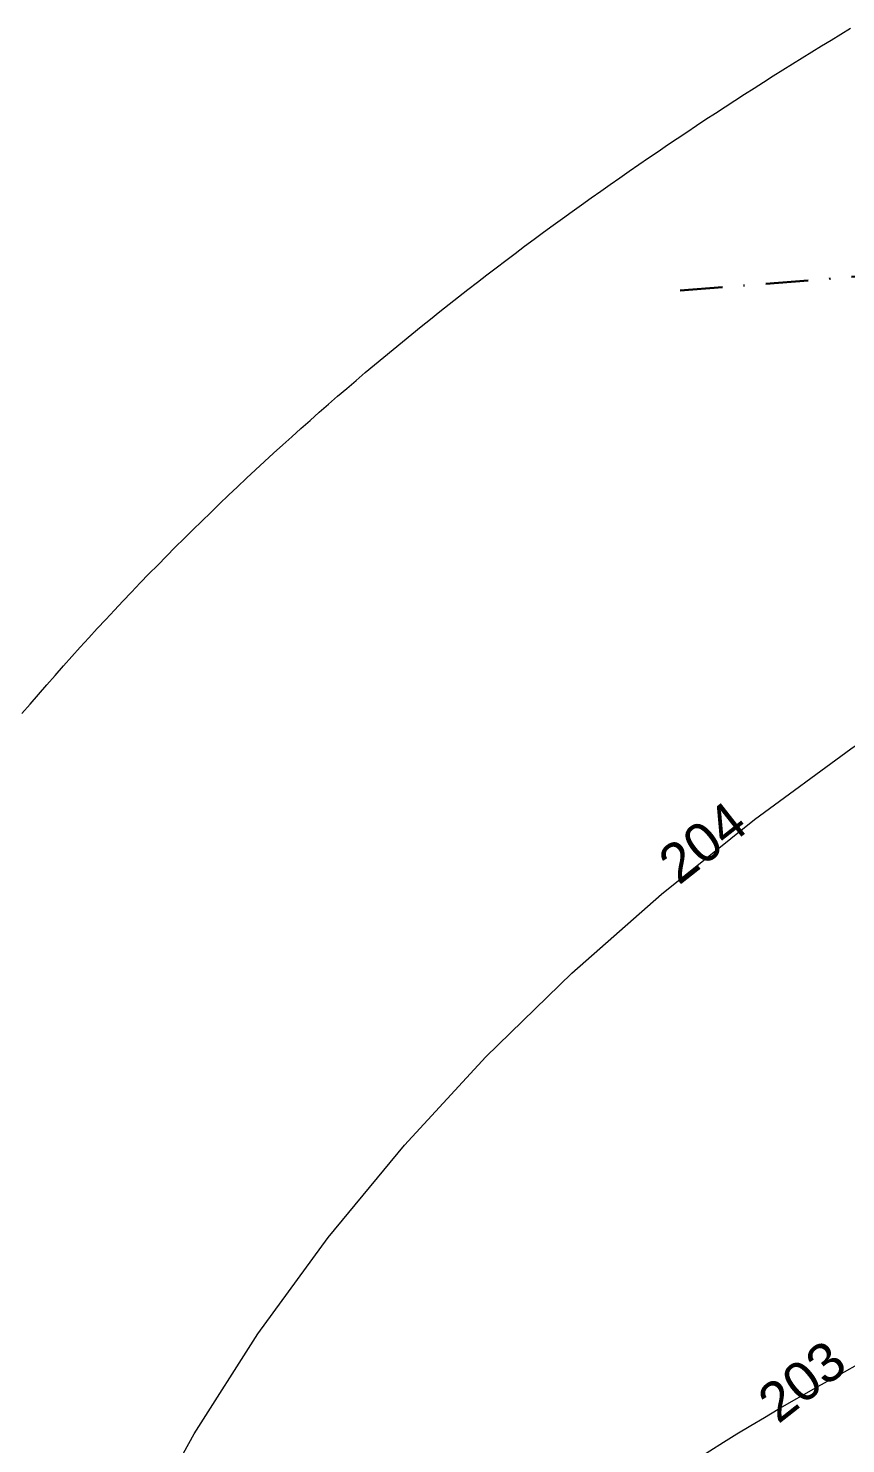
# Model space of a CAD drawing. Header units: millimetres. Extents: x -2123 to 34701, y -1286 to 835.
# Drawn here: x 1657.2 to 1730.5, y 128.4 to 255.4 of the extents above; entities that cross this region are included whole.
import ezdxf

# ---------------------------------------------------------------- set-up
doc = ezdxf.new("R2010")
doc.units = ezdxf.units.MM
doc.linetypes.add('DASHDOT', pattern=[25.4, 12.7, -6.35, 0, -6.35])
for name, color, linetype, lineweight in [('1 Відмітки', 7, 'Continuous', 25), ('Горизонталі', 7, 'Continuous', 18), ('Текст', 7, 'Continuous', 15)]:
    doc.layers.add(name, color=color, linetype=linetype, lineweight=lineweight)
doc.styles.get("Standard").update_dxf_attribs({"font": 'arial.ttf'})

msp = doc.modelspace()

# ---------------------------------------------------------------- linework, layer by layer
at = {"layer": 'Горизонталі', "elevation": 205}
msp.add_lwpolyline([(1656.621, 193.902), (1657.359, 194.767), (1658.1, 195.628), (1658.844, 196.484), (1659.592, 197.336), (1660.342, 198.184), (1661.096, 199.028), (1661.853, 199.867), (1662.613, 200.702), (1663.376, 201.534), (1664.142, 202.36), (1664.911, 203.183), (1665.683, 204.002), (1666.458, 204.816), (1667.235, 205.626), (1668.016, 206.432), (1668.799, 207.234), (1669.584, 208.032), (1670.373, 208.825), (1671.164, 209.615), (1671.958, 210.4), (1672.754, 211.181), (1673.553, 211.958), (1674.354, 212.731), (1675.158, 213.499), (1675.963, 214.263), (1676.77, 215.022), (1677.58, 215.777), (1678.391, 216.527), (1679.204, 217.273), (1680.019, 218.015), (1680.836, 218.752), (1681.654, 219.485), (1682.475, 220.214), (1683.296, 220.938), (1684.12, 221.658), (1684.945, 222.374), (1685.772, 223.085), (1686.6, 223.793), (1687.43, 224.496), (1688.261, 225.195), (1689.093, 225.89), (1689.927, 226.58), (1690.762, 227.267), (1691.599, 227.949), (1692.436, 228.628), (1693.275, 229.302), (1694.116, 229.973), (1694.957, 230.639), (1695.799, 231.302), (1696.643, 231.96), (1697.488, 232.615), (1698.333, 233.266), (1699.18, 233.913), (1700.028, 234.556), (1700.877, 235.195), (1701.726, 235.831), (1702.577, 236.463), (1703.428, 237.091), (1704.28, 237.716), (1705.133, 238.336), (1705.986, 238.954), (1706.841, 239.567), (1707.696, 240.177), (1708.552, 240.784), (1709.408, 241.386), (1710.265, 241.986), (1711.123, 242.582), (1711.981, 243.174), (1712.839, 243.763), (1713.698, 244.349), (1714.558, 244.931), (1715.418, 245.509), (1716.279, 246.085), (1717.139, 246.657), (1718.001, 247.226), (1718.862, 247.791), (1719.724, 248.354), (1720.586, 248.913), (1721.448, 249.469), (1722.311, 250.022), (1723.174, 250.572), (1724.038, 251.118), (1724.902, 251.662), (1725.766, 252.203), (1726.631, 252.741), (1727.496, 253.277), (1728.361, 253.809), (1729.227, 254.339), (1730.093, 254.865), (1730.96, 255.39)], dxfattribs=at)
at = {"layer": 'Горизонталі'}
msp.add_lwpolyline([(1666.968, 120.011), (1672.058, 129.278), (1677.772, 138.25), (1684.088, 146.896), (1690.937, 155.188), (1698.25, 163.1), (1705.961, 170.605), (1714.014, 177.699), (1722.369, 184.405), (1730.987, 190.749), (1739.83, 196.757), (1748.86, 202.452), (1758.051, 207.863), (1767.389, 213.013), (1776.86, 217.93), (1786.448, 222.639), (1796.14, 227.166), (1805.919, 231.537), (1815.772, 235.779), (1825.684, 239.916), (1835.64, 243.976), (1845.625, 247.983), (1855.625, 251.965)], dxfattribs=at)
at = {"layer": 'Горизонталі', "lineweight": 20}
msp.add_spline([(1931.631, -118.868), (1873.457, -122.108), (1832.047, -120.353), (1801.68, -112.829), (1782.356, -107.061), (1750.734, -98.534), (1722.332, -83.814), (1688.835, -41.436), (1674.271, -14.754), (1671.76, 1.247), (1682.144, 47.829), (1687.484, 86.621), (1691.959, 101.325), (1724.477, 131.493), (1762.005, 152.056), (1794.128, 172.872), (1881.485, 208.784)], degree=3, dxfattribs=at)
at = {"layer": 'Текст', "color": 0, "linetype": 'DASHDOT', "lineweight": 30, "ltscale": 0.3}
msp.add_line((1796.434, 238.214), (1715.362, 231.844), dxfattribs=at)

# ---------------------------------------------------------------- texts
at = {"layer": '1 Відмітки', "color": 0, "char_height": 3.5, "attachment_point": 1, "rotation": 38.19248}
for s, insert in [('204', (1713.404, 181.206)), ('203', (1722.318, 132.869))]:
    msp.add_mtext_dynamic_manual_height_columns(s, width=7.02543, gutter_width=12.5, heights=[0], dxfattribs=dict(at, insert=insert))

doc.saveas('drawing.dxf')
